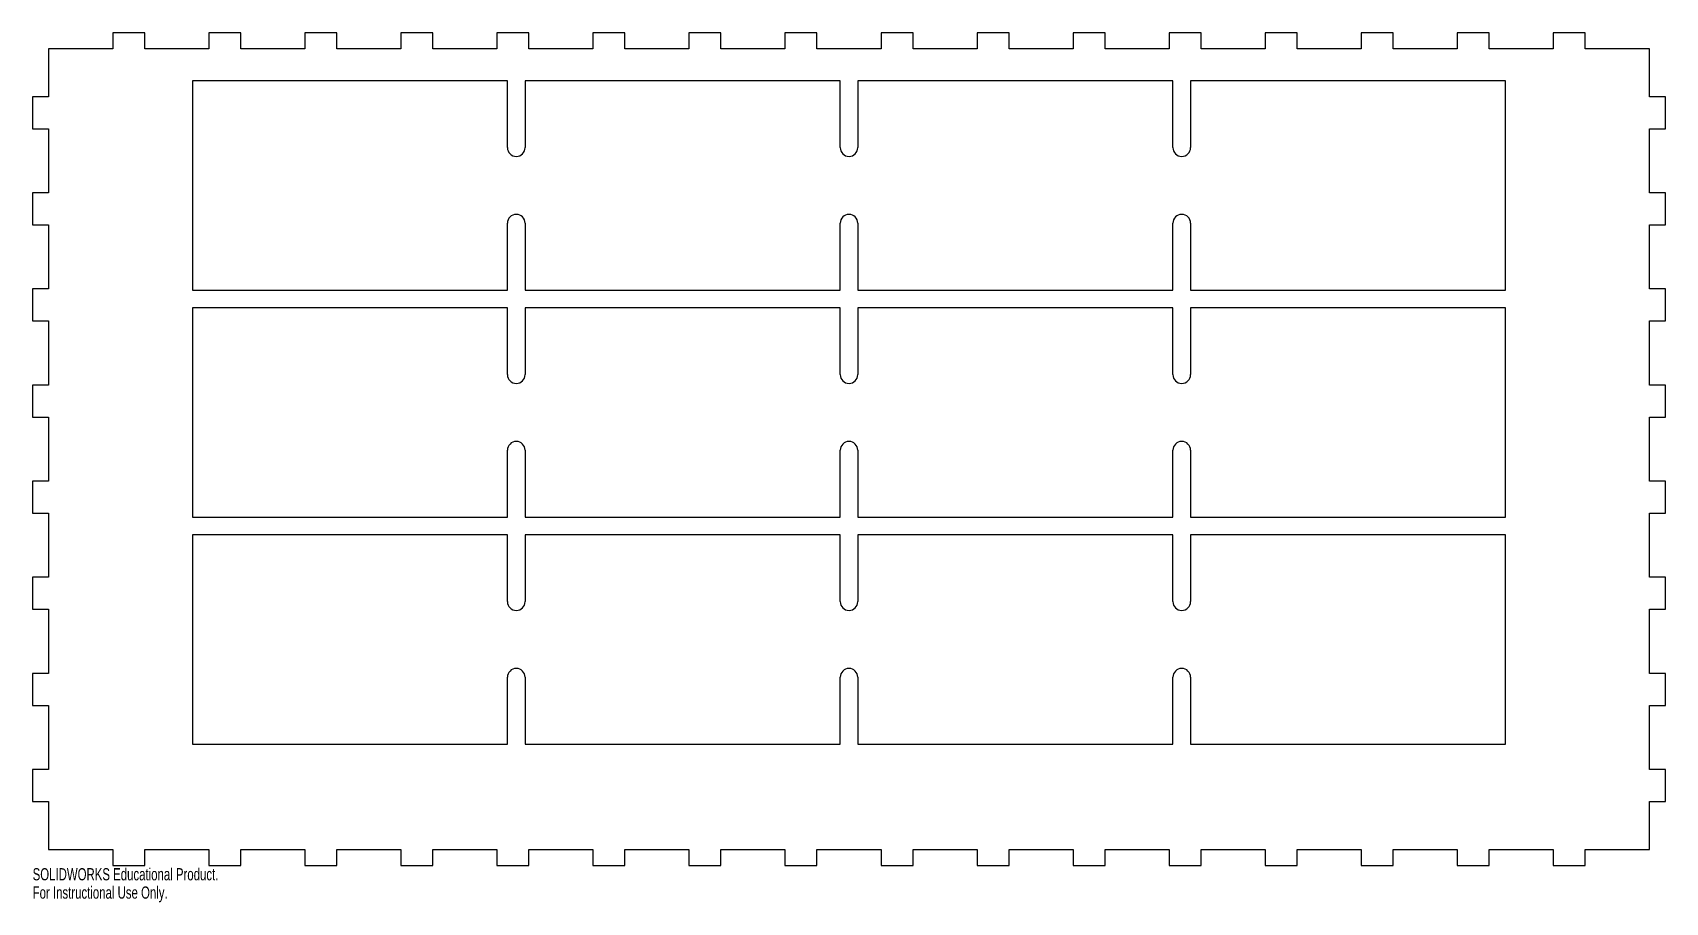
# Model space of a CAD drawing. Header units: inches. Extents: x -12.8 to 12.8, y -7.1 to 6.5.
import ezdxf

# ---------------------------------------------------------------- set-up
doc = ezdxf.new("R2010")
doc.units = ezdxf.units.IN
doc.header["$MEASUREMENT"] = 0
doc.styles.add('SLDTEXTSTYLE0', font='TXT', dxfattribs={"width": 0.7})

msp = doc.modelspace()

# ---------------------------------------------------------------- linework, layer by layer
at = {"color": 7, "linetype": 'Continuous', "lineweight": 25}
for p, q in [((-11, 6.5), (-11.5, 6.5)), ((-11.5, 6.5), (-11.5, 6.25)), ((-11, 6.25), (-11, 6.5)), ((-9.5, 6.5), (-10, 6.5)), ((-10, 6.5), (-10, 6.25)), ((-9.5, 6.25), (-9.5, 6.5)), ((-8, 6.5), (-8.5, 6.5)), ((-8.5, 6.5), (-8.5, 6.25)), ((-8, 6.25), (-8, 6.5)), ((-6.5, 6.5), (-7, 6.5)), ((-7, 6.5), (-7, 6.25)), ((-6.5, 6.25), (-6.5, 6.5)), ((-5, 6.5), (-5.5, 6.5)), ((-5.5, 6.5), (-5.5, 6.25)), ((-5, 6.25), (-5, 6.5)), ((-3.5, 6.5), (-4, 6.5)), ((-4, 6.5), (-4, 6.25)), ((-3.5, 6.25), (-3.5, 6.5)), ((-2, 6.5), (-2.5, 6.5)), ((-2.5, 6.5), (-2.5, 6.25)), ((-2, 6.25), (-2, 6.5)), ((-0.5, 6.5), (-1, 6.5)), ((-1, 6.5), (-1, 6.25)), ((-0.5, 6.25), (-0.5, 6.5)), ((1, 6.5), (0.5, 6.5)), ((0.5, 6.5), (0.5, 6.25)), ((1, 6.25), (1, 6.5)), ((2.5, 6.5), (2, 6.5)), ((2, 6.5), (2, 6.25)), ((2.5, 6.25), (2.5, 6.5)), ((4, 6.5), (3.5, 6.5)), ((3.5, 6.5), (3.5, 6.25)), ((4, 6.25), (4, 6.5)), ((5.5, 6.5), (5, 6.5)), ((5, 6.5), (5, 6.25)), ((5.5, 6.25), (5.5, 6.5)), ((7, 6.5), (6.5, 6.5)), ((6.5, 6.5), (6.5, 6.25)), ((7, 6.25), (7, 6.5)), ((8.5, 6.5), (8, 6.5)), ((8, 6.5), (8, 6.25)), ((8.5, 6.25), (8.5, 6.5)), ((10, 6.5), (9.5, 6.5)), ((9.5, 6.5), (9.5, 6.25)), ((10, 6.25), (10, 6.5)), ((11.5, 6.5), (11, 6.5)), ((11, 6.5), (11, 6.25)), ((11.5, 6.25), (11.5, 6.5)), ((-12.5, 6.25), (-12.5, 5.5)), ((-11.5, 6.25), (-12.5, 6.25)), ((-10, 6.25), (-11, 6.25)), ((-8.5, 6.25), (-9.5, 6.25)), ((-7, 6.25), (-8, 6.25)), ((-5.5, 6.25), (-6.5, 6.25)), ((-4, 6.25), (-5, 6.25)), ((-2.5, 6.25), (-3.5, 6.25)), ((-1, 6.25), (-2, 6.25)), ((0.5, 6.25), (-0.5, 6.25)), ((2, 6.25), (1, 6.25)), ((3.5, 6.25), (2.5, 6.25)), ((5, 6.25), (4, 6.25)), ((6.5, 6.25), (5.5, 6.25)), ((8, 6.25), (7, 6.25)), ((9.5, 6.25), (8.5, 6.25)), ((11, 6.25), (10, 6.25)), ((12.5, 6.25), (11.5, 6.25)), ((12.5, 5.5), (12.5, 6.25)), ((-10.256, 5.75), (-10.256, 2.482)), ((-5.335, 5.75), (-10.256, 5.75)), ((-5.335, 4.707), (-5.335, 5.75)), ((-5.059, 5.75), (-5.059, 4.707)), ((-0.138, 5.75), (-5.059, 5.75)), ((-0.138, 4.707), (-0.138, 5.75)), ((0.138, 5.75), (0.138, 4.707)), ((5.059, 5.75), (0.138, 5.75)), ((5.059, 4.707), (5.059, 5.75)), ((5.335, 5.75), (5.335, 4.707)), ((10.256, 5.75), (5.335, 5.75)), ((10.256, 2.482), (10.256, 5.75)), ((-12.5, 5.5), (-12.75, 5.5)), ((-12.75, 5.5), (-12.75, 5)), ((12.75, 5.5), (12.5, 5.5)), ((12.75, 5), (12.75, 5.5)), ((-12.75, 5), (-12.5, 5)), ((-12.5, 5), (-12.5, 4)), ((12.5, 4), (12.5, 5)), ((12.5, 5), (12.75, 5)), ((-12.5, 4), (-12.75, 4)), ((-12.75, 4), (-12.75, 3.5)), ((12.75, 4), (12.5, 4)), ((12.75, 3.5), (12.75, 4)), ((-12.75, 3.5), (-12.5, 3.5)), ((-12.5, 3.5), (-12.5, 2.5)), ((-5.335, 2.482), (-5.335, 3.526)), ((-5.059, 3.526), (-5.059, 2.482)), ((-0.138, 2.482), (-0.138, 3.526)), ((0.138, 3.526), (0.138, 2.482)), ((5.059, 2.482), (5.059, 3.526)), ((5.335, 3.526), (5.335, 2.482)), ((12.5, 2.5), (12.5, 3.5)), ((12.5, 3.5), (12.75, 3.5)), ((-12.5, 2.5), (-12.75, 2.5)), ((-12.75, 2.5), (-12.75, 2)), ((-10.256, 2.482), (-5.335, 2.482)), ((-5.059, 2.482), (-0.138, 2.482)), ((0.138, 2.482), (5.059, 2.482)), ((5.335, 2.482), (10.256, 2.482)), ((12.75, 2.5), (12.5, 2.5)), ((12.75, 2), (12.75, 2.5)), ((-10.256, 2.207), (-10.256, -1.061)), ((-5.335, 2.207), (-10.256, 2.207)), ((-5.335, 1.163), (-5.335, 2.207)), ((-5.059, 2.207), (-5.059, 1.163)), ((-0.138, 2.207), (-5.059, 2.207)), ((-0.138, 1.163), (-0.138, 2.207)), ((0.138, 2.207), (0.138, 1.163)), ((5.059, 2.207), (0.138, 2.207)), ((5.059, 1.163), (5.059, 2.207)), ((5.335, 2.207), (5.335, 1.163)), ((10.256, 2.207), (5.335, 2.207)), ((10.256, -1.061), (10.256, 2.207)), ((-12.75, 2), (-12.5, 2)), ((-12.5, 2), (-12.5, 1)), ((12.5, 1), (12.5, 2)), ((12.5, 2), (12.75, 2)), ((-12.5, 1), (-12.75, 1)), ((-12.75, 1), (-12.75, 0.5)), ((12.75, 1), (12.5, 1)), ((12.75, 0.5), (12.75, 1)), ((-12.75, 0.5), (-12.5, 0.5)), ((-12.5, 0.5), (-12.5, -0.5)), ((12.5, -0.5), (12.5, 0.5)), ((12.5, 0.5), (12.75, 0.5)), ((-5.335, -1.061), (-5.335, -0.018)), ((-5.059, -0.018), (-5.059, -1.061)), ((-0.138, -1.061), (-0.138, -0.018)), ((0.138, -0.018), (0.138, -1.061)), ((5.059, -1.061), (5.059, -0.018)), ((5.335, -0.018), (5.335, -1.061)), ((-12.5, -0.5), (-12.75, -0.5)), ((-12.75, -0.5), (-12.75, -1)), ((12.75, -0.5), (12.5, -0.5)), ((12.75, -1), (12.75, -0.5)), ((-12.75, -1), (-12.5, -1)), ((-12.5, -1), (-12.5, -2)), ((12.5, -2), (12.5, -1)), ((12.5, -1), (12.75, -1)), ((-10.256, -1.061), (-5.335, -1.061)), ((-5.059, -1.061), (-0.138, -1.061)), ((0.138, -1.061), (5.059, -1.061)), ((5.335, -1.061), (10.256, -1.061)), ((-10.256, -1.337), (-10.256, -4.604)), ((-5.335, -1.337), (-10.256, -1.337)), ((-5.335, -2.38), (-5.335, -1.337)), ((-5.059, -1.337), (-5.059, -2.38)), ((-0.138, -1.337), (-5.059, -1.337)), ((-0.138, -2.38), (-0.138, -1.337)), ((0.138, -1.337), (0.138, -2.38)), ((5.059, -1.337), (0.138, -1.337)), ((5.059, -2.38), (5.059, -1.337)), ((5.335, -1.337), (5.335, -2.38)), ((10.256, -1.337), (5.335, -1.337)), ((10.256, -4.604), (10.256, -1.337)), ((-12.5, -2), (-12.75, -2)), ((-12.75, -2), (-12.75, -2.5)), ((12.75, -2), (12.5, -2)), ((12.75, -2.5), (12.75, -2)), ((-12.75, -2.5), (-12.5, -2.5)), ((-12.5, -2.5), (-12.5, -3.5)), ((12.5, -3.5), (12.5, -2.5)), ((12.5, -2.5), (12.75, -2.5)), ((-12.5, -3.5), (-12.75, -3.5)), ((-12.75, -3.5), (-12.75, -4)), ((-5.335, -4.604), (-5.335, -3.561)), ((-5.059, -3.561), (-5.059, -4.604)), ((-0.138, -4.604), (-0.138, -3.561)), ((0.138, -3.561), (0.138, -4.604)), ((5.059, -4.604), (5.059, -3.561)), ((5.335, -3.561), (5.335, -4.604)), ((12.75, -3.5), (12.5, -3.5)), ((12.75, -4), (12.75, -3.5)), ((-12.75, -4), (-12.5, -4)), ((-12.5, -4), (-12.5, -5)), ((12.5, -5), (12.5, -4)), ((12.5, -4), (12.75, -4)), ((-10.256, -4.604), (-5.335, -4.604)), ((-5.059, -4.604), (-0.138, -4.604)), ((0.138, -4.604), (5.059, -4.604)), ((5.335, -4.604), (10.256, -4.604)), ((-12.5, -5), (-12.75, -5)), ((-12.75, -5), (-12.75, -5.5)), ((12.75, -5), (12.5, -5)), ((12.75, -5.5), (12.75, -5)), ((-12.75, -5.5), (-12.5, -5.5)), ((-12.5, -5.5), (-12.5, -6.25)), ((12.5, -6.25), (12.5, -5.5)), ((12.5, -5.5), (12.75, -5.5)), ((-12.5, -6.25), (-11.5, -6.25)), ((-11.5, -6.25), (-11.5, -6.5)), ((-11, -6.5), (-11, -6.25)), ((-11, -6.25), (-10, -6.25)), ((-10, -6.25), (-10, -6.5)), ((-9.5, -6.5), (-9.5, -6.25)), ((-9.5, -6.25), (-8.5, -6.25)), ((-8.5, -6.25), (-8.5, -6.5)), ((-8, -6.5), (-8, -6.25)), ((-8, -6.25), (-7, -6.25)), ((-7, -6.25), (-7, -6.5)), ((-6.5, -6.5), (-6.5, -6.25)), ((-6.5, -6.25), (-5.5, -6.25)), ((-5.5, -6.25), (-5.5, -6.5)), ((-5, -6.5), (-5, -6.25)), ((-5, -6.25), (-4, -6.25)), ((-4, -6.25), (-4, -6.5)), ((-3.5, -6.5), (-3.5, -6.25)), ((-3.5, -6.25), (-2.5, -6.25)), ((-2.5, -6.25), (-2.5, -6.5)), ((-2, -6.5), (-2, -6.25)), ((-2, -6.25), (-1, -6.25)), ((-1, -6.25), (-1, -6.5)), ((-0.5, -6.5), (-0.5, -6.25)), ((-0.5, -6.25), (0.5, -6.25)), ((0.5, -6.25), (0.5, -6.5)), ((1, -6.5), (1, -6.25)), ((1, -6.25), (2, -6.25)), ((2, -6.25), (2, -6.5)), ((2.5, -6.5), (2.5, -6.25)), ((2.5, -6.25), (3.5, -6.25)), ((3.5, -6.25), (3.5, -6.5)), ((4, -6.5), (4, -6.25)), ((4, -6.25), (5, -6.25)), ((5, -6.25), (5, -6.5)), ((5.5, -6.5), (5.5, -6.25)), ((5.5, -6.25), (6.5, -6.25)), ((6.5, -6.25), (6.5, -6.5)), ((7, -6.5), (7, -6.25)), ((7, -6.25), (8, -6.25)), ((8, -6.25), (8, -6.5)), ((8.5, -6.5), (8.5, -6.25)), ((8.5, -6.25), (9.5, -6.25)), ((9.5, -6.25), (9.5, -6.5)), ((10, -6.5), (10, -6.25)), ((10, -6.25), (11, -6.25)), ((11, -6.25), (11, -6.5)), ((11.5, -6.5), (11.5, -6.25)), ((11.5, -6.25), (12.5, -6.25)), ((-11.5, -6.5), (-11, -6.5)), ((-10, -6.5), (-9.5, -6.5)), ((-8.5, -6.5), (-8, -6.5)), ((-7, -6.5), (-6.5, -6.5)), ((-5.5, -6.5), (-5, -6.5)), ((-4, -6.5), (-3.5, -6.5)), ((-2.5, -6.5), (-2, -6.5)), ((-1, -6.5), (-0.5, -6.5)), ((0.5, -6.5), (1, -6.5)), ((2, -6.5), (2.5, -6.5)), ((3.5, -6.5), (4, -6.5)), ((5, -6.5), (5.5, -6.5)), ((6.5, -6.5), (7, -6.5)), ((8, -6.5), (8.5, -6.5)), ((9.5, -6.5), (10, -6.5)), ((11, -6.5), (11.5, -6.5))]:
    msp.add_line(p, q, dxfattribs=at)
for centre, start, end in [((-5.197, 4.707), 180, 0), ((0, 4.707), 180, 0), ((5.197, 4.707), 180, 0), ((-5.197, 3.526), 0, 180), ((0, 3.526), 0, 180), ((5.197, 3.526), 0, 180), ((-5.197, 1.163), 180, 0), ((0, 1.163), 180, 0), ((5.197, 1.163), 180, 0), ((-5.197, -0.018), 0, 180), ((0, -0.018), 0, 180), ((5.197, -0.018), 0, 180), ((-5.197, -2.38), 180, 0), ((0, -2.38), 180, 0), ((5.197, -2.38), 180, 0), ((-5.197, -3.561), 0, 180), ((0, -3.561), 0, 180), ((5.197, -3.561), 0, 180)]:
    msp.add_arc(centre, 0.138, start, end, dxfattribs=at)

# ---------------------------------------------------------------- texts
at = {"color": 7, "linetype": 'Continuous', "char_height": 0.1903, "attachment_point": 1, "style": 'SLDTEXTSTYLE0'}
for s, insert in [('SOLIDWORKS Educational Product.', (-12.75, -6.54)), ('For Instructional Use Only.', (-12.75, -6.826))]:
    msp.add_mtext(s, dxfattribs=dict(at, insert=insert))

doc.saveas('drawing.dxf')
